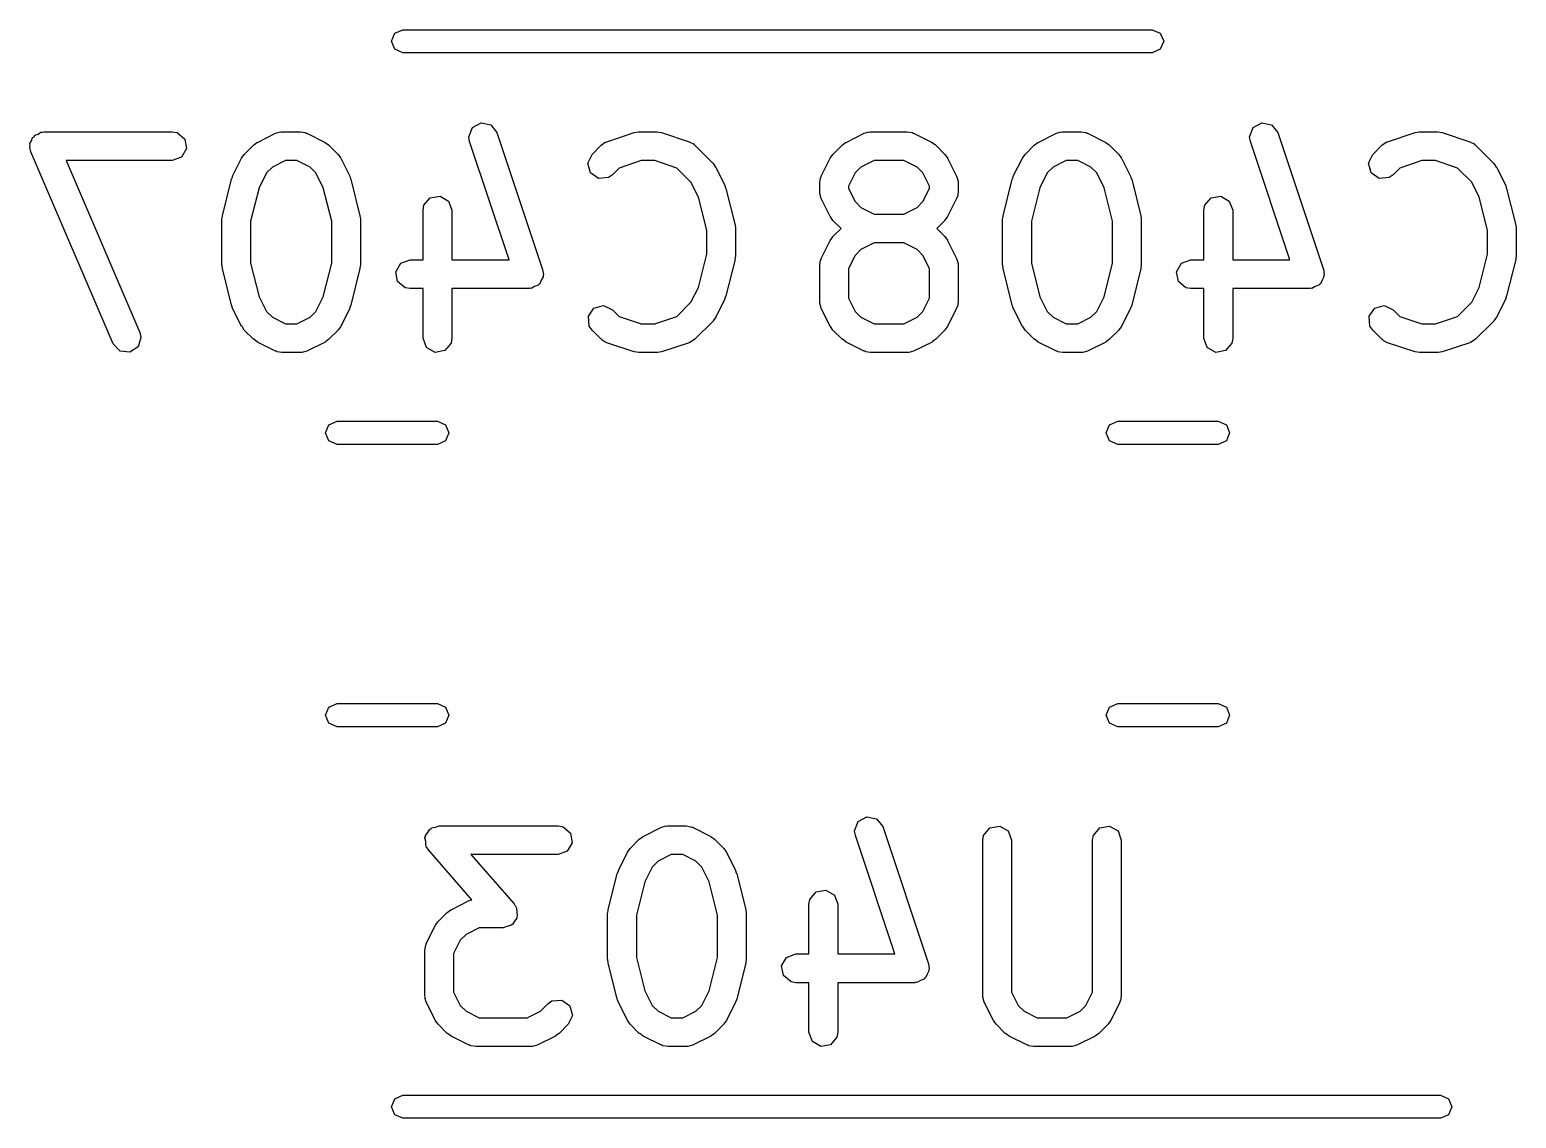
# Model space of a CAD drawing. Extents: x 64 to 231, y -147 to -43.
# Drawn here: x 177.72 to 185.46, y -106.47 to -100.8 of the extents above; entities that cross this region are included whole.
import ezdxf

# ---------------------------------------------------------------- set-up
doc = ezdxf.new("R2010")
doc.units = 0
doc.layers.add('BLACK', color=7, linetype='CONTINUOUS')

msp = doc.modelspace()

# ---------------------------------------------------------------- linework, layer by layer
at = {"layer": 'BLACK', "linetype": 'CONTINUOUS'}
for p, q in [((179.6, -100.858), (179.618, -100.816)), ((179.618, -100.816), (179.66, -100.798)), ((179.66, -100.798), (183.56, -100.798)), ((183.56, -100.798), (183.602, -100.816)), ((183.602, -100.816), (183.62, -100.858)), ((179.618, -100.9), (179.6, -100.858)), ((179.66, -100.918), (179.618, -100.9)), ((183.602, -100.9), (183.56, -100.918)), ((183.62, -100.858), (183.602, -100.9)), ((183.56, -100.918), (179.66, -100.918)), ((180.022, -101.307), (180.067, -101.283)), ((180.067, -101.283), (180.117, -101.293)), ((184.086, -101.307), (184.131, -101.283)), ((184.131, -101.283), (184.181, -101.293)), ((177.727, -101.376), (177.732, -101.359)), ((177.732, -101.359), (177.74, -101.355)), ((177.74, -101.355), (177.744, -101.347)), ((177.744, -101.347), (177.761, -101.341)), ((177.761, -101.341), (177.775, -101.331)), ((177.775, -101.331), (177.784, -101.332)), ((177.784, -101.332), (177.792, -101.329)), ((177.792, -101.329), (178.459, -101.329)), ((178.459, -101.329), (178.485, -101.334)), ((178.485, -101.334), (178.524, -101.367)), ((178.524, -101.367), (178.533, -101.417)), ((178.902, -101.385), (178.997, -101.337)), ((178.997, -101.337), (179.022, -101.33)), ((179.022, -101.33), (179.026, -101.331)), ((179.026, -101.331), (179.03, -101.329)), ((179.03, -101.329), (179.126, -101.329)), ((179.126, -101.329), (179.151, -101.334)), ((179.151, -101.334), (179.155, -101.337)), ((179.155, -101.337), (179.159, -101.337)), ((179.159, -101.337), (179.254, -101.385)), ((180.003, -101.355), (180.022, -101.307)), ((180.007, -101.38), (180.003, -101.355)), ((180.117, -101.293), (180.149, -101.333)), ((180.149, -101.333), (180.387, -102.047)), ((180.721, -101.381), (180.864, -101.333)), ((180.864, -101.333), (180.886, -101.33)), ((180.886, -101.33), (180.888, -101.329)), ((180.888, -101.329), (180.983, -101.329)), ((180.983, -101.329), (181.005, -101.333)), ((181.005, -101.333), (181.006, -101.333)), ((181.006, -101.333), (181.149, -101.381)), ((181.966, -101.385), (182.061, -101.337)), ((182.061, -101.337), (182.086, -101.33)), ((182.086, -101.33), (182.09, -101.331)), ((182.09, -101.331), (182.094, -101.329)), ((182.094, -101.329), (182.285, -101.329)), ((182.285, -101.329), (182.311, -101.334)), ((182.311, -101.334), (182.314, -101.337)), ((182.314, -101.337), (182.318, -101.337)), ((182.318, -101.337), (182.414, -101.385)), ((182.966, -101.385), (183.061, -101.337)), ((183.061, -101.337), (183.086, -101.33)), ((183.086, -101.33), (183.09, -101.331)), ((183.09, -101.331), (183.094, -101.329)), ((183.094, -101.329), (183.19, -101.329)), ((183.19, -101.329), (183.215, -101.334)), ((183.215, -101.334), (183.219, -101.337)), ((183.219, -101.337), (183.223, -101.337)), ((183.223, -101.337), (183.318, -101.385)), ((184.067, -101.355), (184.086, -101.307)), ((184.071, -101.38), (184.067, -101.355)), ((184.181, -101.293), (184.213, -101.333)), ((184.213, -101.333), (184.451, -102.047)), ((184.785, -101.381), (184.928, -101.333)), ((184.928, -101.333), (184.95, -101.33)), ((184.95, -101.33), (184.952, -101.329)), ((184.952, -101.329), (185.047, -101.329)), ((185.047, -101.329), (185.069, -101.333)), ((185.069, -101.333), (185.07, -101.333)), ((185.07, -101.333), (185.213, -101.381)), ((177.717, -101.409), (177.72, -101.4)), ((177.723, -101.434), (177.717, -101.409)), ((177.718, -101.391), (177.727, -101.376)), ((177.72, -101.4), (177.718, -101.391)), ((178.152, -102.434), (177.723, -101.434)), ((178.533, -101.417), (178.507, -101.462)), ((178.834, -101.447), (178.882, -101.399)), ((178.882, -101.399), (178.9, -101.386)), ((178.9, -101.386), (178.902, -101.385)), ((179.254, -101.385), (179.272, -101.398)), ((179.272, -101.398), (179.274, -101.399)), ((179.274, -101.399), (179.322, -101.447)), ((180.212, -101.996), (180.007, -101.38)), ((180.644, -101.447), (180.692, -101.399)), ((180.692, -101.399), (180.713, -101.384)), ((180.713, -101.384), (180.717, -101.384)), ((180.717, -101.384), (180.721, -101.381)), ((181.149, -101.381), (181.172, -101.393)), ((181.172, -101.393), (181.175, -101.397)), ((181.175, -101.397), (181.179, -101.399)), ((181.179, -101.399), (181.274, -101.494)), ((181.898, -101.447), (181.946, -101.399)), ((181.946, -101.399), (181.964, -101.386)), ((181.964, -101.386), (181.966, -101.385)), ((182.414, -101.385), (182.432, -101.398)), ((182.432, -101.398), (182.433, -101.399)), ((182.433, -101.399), (182.481, -101.447)), ((182.898, -101.447), (182.946, -101.399)), ((182.946, -101.399), (182.964, -101.386)), ((182.964, -101.386), (182.966, -101.385)), ((183.318, -101.385), (183.336, -101.398)), ((183.336, -101.398), (183.338, -101.399)), ((183.338, -101.399), (183.386, -101.447)), ((184.276, -101.996), (184.071, -101.38)), ((184.708, -101.447), (184.756, -101.399)), ((184.756, -101.399), (184.777, -101.384)), ((184.777, -101.384), (184.781, -101.384)), ((184.781, -101.384), (184.785, -101.381)), ((185.213, -101.381), (185.236, -101.393)), ((185.236, -101.393), (185.239, -101.397)), ((185.239, -101.397), (185.243, -101.399)), ((185.243, -101.399), (185.338, -101.494)), ((178.459, -101.479), (177.906, -101.479)), ((177.906, -101.479), (178.29, -102.375)), ((178.507, -101.462), (178.459, -101.479)), ((178.773, -101.561), (178.82, -101.466)), ((178.82, -101.466), (178.834, -101.448)), ((178.834, -101.448), (178.834, -101.447)), ((178.98, -101.514), (178.949, -101.544)), ((179.048, -101.479), (178.98, -101.514)), ((179.108, -101.479), (179.048, -101.479)), ((179.176, -101.514), (179.108, -101.479)), ((179.207, -101.544), (179.176, -101.514)), ((179.322, -101.447), (179.334, -101.465)), ((179.334, -101.465), (179.336, -101.466)), ((179.336, -101.466), (179.383, -101.561)), ((180.622, -101.493), (180.644, -101.447)), ((180.636, -101.543), (180.622, -101.493)), ((180.785, -101.518), (180.75, -101.553)), ((180.9, -101.479), (180.785, -101.518)), ((180.971, -101.479), (180.9, -101.479)), ((181.085, -101.518), (180.971, -101.479)), ((181.159, -101.592), (181.085, -101.518)), ((181.274, -101.494), (181.287, -101.513)), ((181.287, -101.513), (181.288, -101.514)), ((181.288, -101.514), (181.336, -101.609)), ((181.837, -101.561), (181.884, -101.466)), ((181.884, -101.466), (181.898, -101.448)), ((181.898, -101.448), (181.898, -101.447)), ((182.044, -101.514), (182.013, -101.544)), ((182.112, -101.479), (182.044, -101.514)), ((182.267, -101.479), (182.112, -101.479)), ((182.336, -101.514), (182.267, -101.479)), ((182.366, -101.544), (182.336, -101.514)), ((182.481, -101.447), (182.494, -101.465)), ((182.494, -101.465), (182.495, -101.466)), ((182.495, -101.466), (182.542, -101.561)), ((182.837, -101.561), (182.884, -101.466)), ((182.884, -101.466), (182.898, -101.448)), ((182.898, -101.448), (182.898, -101.447)), ((183.044, -101.514), (183.013, -101.544)), ((183.112, -101.479), (183.044, -101.514)), ((183.172, -101.479), (183.112, -101.479)), ((183.24, -101.514), (183.172, -101.479)), ((183.271, -101.544), (183.24, -101.514)), ((183.386, -101.447), (183.398, -101.465)), ((183.398, -101.465), (183.4, -101.466)), ((183.4, -101.466), (183.447, -101.561)), ((184.686, -101.493), (184.708, -101.447)), ((184.7, -101.543), (184.686, -101.493)), ((184.849, -101.518), (184.814, -101.553)), ((184.964, -101.479), (184.849, -101.518)), ((185.035, -101.479), (184.964, -101.479)), ((185.149, -101.518), (185.035, -101.479)), ((185.223, -101.592), (185.149, -101.518)), ((185.338, -101.494), (185.351, -101.513)), ((185.351, -101.513), (185.352, -101.514)), ((185.352, -101.514), (185.4, -101.609)), ((178.72, -101.767), (178.767, -101.577)), ((178.767, -101.577), (178.772, -101.565)), ((178.772, -101.565), (178.773, -101.561)), ((178.949, -101.544), (178.911, -101.621)), ((179.245, -101.621), (179.207, -101.544)), ((179.383, -101.561), (179.387, -101.574)), ((179.387, -101.574), (179.389, -101.577)), ((179.389, -101.577), (179.436, -101.767)), ((180.678, -101.572), (180.636, -101.543)), ((180.729, -101.568), (180.678, -101.572)), ((180.75, -101.553), (180.729, -101.568)), ((181.198, -101.669), (181.159, -101.592)), ((181.829, -101.595), (181.833, -101.569)), ((181.829, -101.642), (181.829, -101.595)), ((181.833, -101.569), (181.836, -101.566)), ((181.836, -101.566), (181.837, -101.561)), ((182.013, -101.544), (181.979, -101.613)), ((182.4, -101.613), (182.366, -101.544)), ((182.542, -101.561), (182.55, -101.586)), ((182.55, -101.586), (182.549, -101.591)), ((182.549, -101.591), (182.55, -101.595)), ((182.55, -101.595), (182.55, -101.642)), ((182.784, -101.767), (182.831, -101.577)), ((182.831, -101.577), (182.836, -101.565)), ((182.836, -101.565), (182.837, -101.561)), ((183.013, -101.544), (182.975, -101.621)), ((183.309, -101.621), (183.271, -101.544)), ((183.447, -101.561), (183.451, -101.574)), ((183.451, -101.574), (183.453, -101.577)), ((183.453, -101.577), (183.5, -101.767)), ((184.742, -101.572), (184.7, -101.543)), ((184.793, -101.568), (184.742, -101.572)), ((184.814, -101.553), (184.793, -101.568)), ((185.262, -101.669), (185.223, -101.592)), ((178.911, -101.621), (178.867, -101.795)), ((179.289, -101.795), (179.245, -101.621)), ((179.769, -101.712), (179.802, -101.673)), ((179.802, -101.673), (179.853, -101.664)), ((179.853, -101.664), (179.897, -101.69)), ((181.241, -101.842), (181.198, -101.669)), ((181.336, -101.609), (181.339, -101.621)), ((181.339, -101.621), (181.341, -101.624)), ((181.341, -101.624), (181.389, -101.815)), ((181.83, -101.647), (181.829, -101.642)), ((181.829, -101.651), (181.83, -101.647)), ((181.837, -101.676), (181.829, -101.651)), ((181.884, -101.771), (181.837, -101.676)), ((181.979, -101.613), (181.979, -101.625)), ((181.979, -101.625), (182.013, -101.693)), ((182.366, -101.693), (182.4, -101.625)), ((182.4, -101.625), (182.4, -101.613)), ((182.542, -101.676), (182.495, -101.771)), ((182.543, -101.672), (182.542, -101.676)), ((182.546, -101.668), (182.543, -101.672)), ((182.55, -101.642), (182.546, -101.668)), ((182.975, -101.621), (182.931, -101.795)), ((183.353, -101.795), (183.309, -101.621)), ((183.833, -101.712), (183.866, -101.673)), ((183.866, -101.673), (183.917, -101.664)), ((183.917, -101.664), (183.961, -101.69)), ((185.305, -101.842), (185.262, -101.669)), ((185.4, -101.609), (185.403, -101.621)), ((185.403, -101.621), (185.405, -101.624)), ((185.405, -101.624), (185.453, -101.815)), ((179.765, -101.738), (179.769, -101.712)), ((179.765, -101.996), (179.765, -101.738)), ((179.897, -101.69), (179.915, -101.738)), ((179.915, -101.738), (179.915, -101.996)), ((182.013, -101.693), (182.044, -101.724)), ((182.044, -101.724), (182.112, -101.758)), ((182.267, -101.758), (182.336, -101.724)), ((182.336, -101.724), (182.366, -101.693)), ((183.829, -101.738), (183.833, -101.712)), ((183.829, -101.996), (183.829, -101.738)), ((183.961, -101.69), (183.979, -101.738)), ((183.979, -101.738), (183.979, -101.996)), ((178.717, -101.785), (178.72, -101.771)), ((178.717, -102.023), (178.717, -101.785)), ((178.72, -101.771), (178.72, -101.767)), ((178.867, -101.795), (178.867, -102.014)), ((179.289, -102.014), (179.289, -101.795)), ((179.436, -101.767), (179.438, -101.782)), ((179.438, -101.782), (179.439, -101.785)), ((179.439, -101.785), (179.439, -102.023)), ((181.389, -101.815), (181.39, -101.83)), ((181.39, -101.83), (181.391, -101.833)), ((181.886, -101.772), (181.884, -101.771)), ((181.898, -101.791), (181.886, -101.772)), ((181.941, -101.833), (181.898, -101.791)), ((182.112, -101.758), (182.267, -101.758)), ((182.481, -101.791), (182.439, -101.833)), ((182.495, -101.771), (182.481, -101.789)), ((182.481, -101.789), (182.481, -101.791)), ((182.781, -101.785), (182.784, -101.771)), ((182.781, -102.023), (182.781, -101.785)), ((182.784, -101.771), (182.784, -101.767)), ((182.931, -101.795), (182.931, -102.014)), ((183.353, -102.014), (183.353, -101.795)), ((183.5, -101.767), (183.502, -101.782)), ((183.502, -101.782), (183.503, -101.785)), ((183.503, -101.785), (183.503, -102.023)), ((185.453, -101.815), (185.454, -101.83)), ((185.454, -101.83), (185.455, -101.833)), ((181.241, -101.967), (181.241, -101.842)), ((181.391, -101.833), (181.391, -101.976)), ((181.837, -101.99), (181.884, -101.895)), ((181.884, -101.895), (181.898, -101.877)), ((181.898, -101.875), (181.941, -101.833)), ((181.898, -101.877), (181.898, -101.875)), ((182.112, -101.908), (182.044, -101.942)), ((182.267, -101.908), (182.112, -101.908)), ((182.336, -101.942), (182.267, -101.908)), ((182.439, -101.833), (182.481, -101.875)), ((182.481, -101.875), (182.494, -101.894)), ((182.494, -101.894), (182.495, -101.895)), ((182.495, -101.895), (182.542, -101.99)), ((185.305, -101.967), (185.305, -101.842)), ((185.455, -101.833), (185.455, -101.976)), ((181.198, -102.14), (181.241, -101.967)), ((181.391, -101.976), (181.388, -101.991)), ((182.013, -101.973), (181.979, -102.041)), ((182.044, -101.942), (182.013, -101.973)), ((182.366, -101.973), (182.336, -101.942)), ((182.4, -102.041), (182.366, -101.973)), ((185.262, -102.14), (185.305, -101.967)), ((185.455, -101.976), (185.452, -101.991)), ((178.718, -102.027), (178.717, -102.023)), ((178.72, -102.042), (178.718, -102.027)), ((178.767, -102.232), (178.72, -102.042)), ((178.867, -102.014), (178.911, -102.188)), ((179.245, -102.188), (179.289, -102.014)), ((179.436, -102.042), (179.389, -102.232)), ((179.439, -102.023), (179.436, -102.038)), ((179.436, -102.038), (179.436, -102.042)), ((179.623, -102.058), (179.649, -102.014)), ((179.632, -102.109), (179.623, -102.058)), ((179.649, -102.014), (179.697, -101.996)), ((179.697, -101.996), (179.765, -101.996)), ((179.915, -101.996), (180.212, -101.996)), ((180.387, -102.047), (180.391, -102.073)), ((181.389, -101.994), (181.341, -102.184)), ((181.388, -101.991), (181.389, -101.994)), ((181.829, -102.023), (181.833, -101.998)), ((181.829, -102.214), (181.829, -102.023)), ((181.833, -101.998), (181.836, -101.994)), ((181.836, -101.994), (181.837, -101.99)), ((181.979, -102.041), (181.979, -102.196)), ((182.4, -102.196), (182.4, -102.041)), ((182.542, -101.99), (182.55, -102.015)), ((182.55, -102.015), (182.549, -102.019)), ((182.549, -102.019), (182.55, -102.023)), ((182.55, -102.023), (182.55, -102.214)), ((182.782, -102.027), (182.781, -102.023)), ((182.784, -102.042), (182.782, -102.027)), ((182.831, -102.232), (182.784, -102.042)), ((182.931, -102.014), (182.975, -102.188)), ((183.309, -102.188), (183.353, -102.014)), ((183.5, -102.042), (183.453, -102.232)), ((183.503, -102.023), (183.5, -102.038)), ((183.5, -102.038), (183.5, -102.042)), ((183.687, -102.058), (183.713, -102.014)), ((183.696, -102.109), (183.687, -102.058)), ((183.713, -102.014), (183.761, -101.996)), ((183.761, -101.996), (183.829, -101.996)), ((183.979, -101.996), (184.276, -101.996)), ((184.451, -102.047), (184.455, -102.073)), ((185.453, -101.994), (185.405, -102.184)), ((185.452, -101.991), (185.453, -101.994)), ((179.671, -102.142), (179.632, -102.109)), ((180.345, -102.135), (180.327, -102.145)), ((180.364, -102.128), (180.345, -102.135)), ((180.367, -102.124), (180.364, -102.128)), ((180.372, -102.121), (180.367, -102.124)), ((180.38, -102.102), (180.372, -102.121)), ((180.39, -102.084), (180.38, -102.102)), ((180.391, -102.073), (180.389, -102.078)), ((180.389, -102.078), (180.39, -102.084)), ((181.159, -102.217), (181.198, -102.14)), ((183.735, -102.142), (183.696, -102.109)), ((184.409, -102.135), (184.391, -102.145)), ((184.428, -102.128), (184.409, -102.135)), ((184.431, -102.124), (184.428, -102.128)), ((184.436, -102.121), (184.431, -102.124)), ((184.444, -102.102), (184.436, -102.121)), ((184.454, -102.084), (184.444, -102.102)), ((184.455, -102.073), (184.453, -102.078)), ((184.453, -102.078), (184.454, -102.084)), ((185.223, -102.217), (185.262, -102.14)), ((178.911, -102.188), (178.949, -102.265)), ((179.207, -102.265), (179.245, -102.188)), ((179.697, -102.146), (179.671, -102.142)), ((179.765, -102.146), (179.697, -102.146)), ((179.765, -102.404), (179.765, -102.146)), ((180.316, -102.146), (179.915, -102.146)), ((179.915, -102.146), (179.915, -102.404)), ((180.321, -102.144), (180.316, -102.146)), ((180.327, -102.145), (180.321, -102.144)), ((181.085, -102.291), (181.159, -102.217)), ((181.336, -102.2), (181.288, -102.295)), ((181.341, -102.184), (181.336, -102.196)), ((181.336, -102.196), (181.336, -102.2)), ((181.83, -102.218), (181.829, -102.214)), ((181.829, -102.222), (181.83, -102.218)), ((181.979, -102.196), (182.013, -102.265)), ((182.366, -102.265), (182.4, -102.196)), ((182.55, -102.214), (182.546, -102.24)), ((182.975, -102.188), (183.013, -102.265)), ((183.271, -102.265), (183.309, -102.188)), ((183.761, -102.146), (183.735, -102.142)), ((183.829, -102.146), (183.761, -102.146)), ((183.829, -102.404), (183.829, -102.146)), ((184.38, -102.146), (183.979, -102.146)), ((183.979, -102.146), (183.979, -102.404)), ((184.385, -102.144), (184.38, -102.146)), ((184.391, -102.145), (184.385, -102.144)), ((185.149, -102.291), (185.223, -102.217)), ((185.4, -102.2), (185.352, -102.295)), ((185.405, -102.184), (185.4, -102.196)), ((185.4, -102.196), (185.4, -102.2)), ((178.769, -102.235), (178.767, -102.232)), ((178.773, -102.247), (178.769, -102.235)), ((178.82, -102.343), (178.773, -102.247)), ((178.949, -102.265), (178.98, -102.295)), ((178.98, -102.295), (179.048, -102.329)), ((179.108, -102.329), (179.176, -102.295)), ((179.176, -102.295), (179.207, -102.265)), ((179.383, -102.247), (179.336, -102.343)), ((179.384, -102.244), (179.383, -102.247)), ((179.389, -102.232), (179.384, -102.244)), ((180.625, -102.29), (180.654, -102.248)), ((180.629, -102.341), (180.625, -102.29)), ((180.654, -102.248), (180.704, -102.234)), ((180.704, -102.234), (180.75, -102.256)), ((180.75, -102.256), (180.785, -102.291)), ((180.785, -102.291), (180.9, -102.329)), ((180.971, -102.329), (181.085, -102.291)), ((181.288, -102.295), (181.275, -102.313)), ((181.837, -102.247), (181.829, -102.222)), ((181.884, -102.343), (181.837, -102.247)), ((182.013, -102.265), (182.044, -102.295)), ((182.044, -102.295), (182.112, -102.329)), ((182.267, -102.329), (182.336, -102.295)), ((182.336, -102.295), (182.366, -102.265)), ((182.542, -102.247), (182.495, -102.343)), ((182.543, -102.243), (182.542, -102.247)), ((182.546, -102.24), (182.543, -102.243)), ((182.833, -102.235), (182.831, -102.232)), ((182.837, -102.247), (182.833, -102.235)), ((182.884, -102.343), (182.837, -102.247)), ((183.013, -102.265), (183.044, -102.295)), ((183.044, -102.295), (183.112, -102.329)), ((183.172, -102.329), (183.24, -102.295)), ((183.24, -102.295), (183.271, -102.265)), ((183.447, -102.247), (183.4, -102.343)), ((183.448, -102.244), (183.447, -102.247)), ((183.453, -102.232), (183.448, -102.244)), ((184.689, -102.29), (184.718, -102.248)), ((184.693, -102.341), (184.689, -102.29)), ((184.718, -102.248), (184.768, -102.234)), ((184.768, -102.234), (184.814, -102.256)), ((184.814, -102.256), (184.849, -102.291)), ((184.849, -102.291), (184.964, -102.329)), ((185.035, -102.329), (185.149, -102.291)), ((185.352, -102.295), (185.339, -102.313)), ((178.822, -102.344), (178.82, -102.343)), ((178.834, -102.362), (178.822, -102.344)), ((178.882, -102.41), (178.834, -102.362)), ((179.048, -102.329), (179.108, -102.329)), ((179.322, -102.362), (179.274, -102.41)), ((179.336, -102.343), (179.322, -102.361)), ((179.322, -102.361), (179.322, -102.362)), ((180.644, -102.362), (180.629, -102.341)), ((180.692, -102.41), (180.644, -102.362)), ((180.9, -102.329), (180.971, -102.329)), ((181.274, -102.315), (181.179, -102.41)), ((181.275, -102.313), (181.274, -102.315)), ((181.886, -102.344), (181.884, -102.343)), ((181.898, -102.362), (181.886, -102.344)), ((181.946, -102.41), (181.898, -102.362)), ((182.112, -102.329), (182.267, -102.329)), ((182.481, -102.362), (182.433, -102.41)), ((182.495, -102.343), (182.481, -102.361)), ((182.481, -102.361), (182.481, -102.362)), ((182.886, -102.344), (182.884, -102.343)), ((182.898, -102.362), (182.886, -102.344)), ((182.946, -102.41), (182.898, -102.362)), ((183.112, -102.329), (183.172, -102.329)), ((183.386, -102.362), (183.338, -102.41)), ((183.4, -102.343), (183.386, -102.361)), ((183.386, -102.361), (183.386, -102.362)), ((184.708, -102.362), (184.693, -102.341)), ((184.756, -102.41), (184.708, -102.362)), ((184.964, -102.329), (185.035, -102.329)), ((185.338, -102.315), (185.243, -102.41)), ((185.339, -102.313), (185.338, -102.315)), ((178.187, -102.471), (178.152, -102.434)), ((178.281, -102.449), (178.238, -102.477)), ((178.296, -102.4), (178.281, -102.449)), ((178.29, -102.375), (178.296, -102.4)), ((178.884, -102.41), (178.882, -102.41)), ((178.902, -102.424), (178.884, -102.41)), ((178.997, -102.471), (178.902, -102.424)), ((179.254, -102.424), (179.159, -102.471)), ((179.256, -102.423), (179.254, -102.424)), ((179.274, -102.41), (179.256, -102.423)), ((179.782, -102.453), (179.765, -102.404)), ((179.91, -102.43), (179.877, -102.469)), ((179.915, -102.404), (179.91, -102.43)), ((180.696, -102.412), (180.692, -102.41)), ((180.698, -102.416), (180.696, -102.412)), ((180.721, -102.428), (180.698, -102.416)), ((180.864, -102.476), (180.721, -102.428)), ((181.149, -102.428), (181.006, -102.476)), ((181.153, -102.425), (181.149, -102.428)), ((181.157, -102.425), (181.153, -102.425)), ((181.179, -102.41), (181.157, -102.425)), ((181.948, -102.41), (181.946, -102.41)), ((181.966, -102.424), (181.948, -102.41)), ((182.061, -102.471), (181.966, -102.424)), ((182.414, -102.424), (182.318, -102.471)), ((182.415, -102.423), (182.414, -102.424)), ((182.433, -102.41), (182.415, -102.423)), ((182.948, -102.41), (182.946, -102.41)), ((182.966, -102.424), (182.948, -102.41)), ((183.061, -102.471), (182.966, -102.424)), ((183.318, -102.424), (183.223, -102.471)), ((183.32, -102.423), (183.318, -102.424)), ((183.338, -102.41), (183.32, -102.423)), ((183.846, -102.453), (183.829, -102.404)), ((183.974, -102.43), (183.941, -102.469)), ((183.979, -102.404), (183.974, -102.43)), ((184.76, -102.412), (184.756, -102.41)), ((184.762, -102.416), (184.76, -102.412)), ((184.785, -102.428), (184.762, -102.416)), ((184.928, -102.476), (184.785, -102.428)), ((185.213, -102.428), (185.07, -102.476)), ((185.217, -102.425), (185.213, -102.428)), ((185.221, -102.425), (185.217, -102.425)), ((185.243, -102.41), (185.221, -102.425)), ((178.238, -102.477), (178.187, -102.471)), ((179.001, -102.472), (178.997, -102.471)), ((179.005, -102.475), (179.001, -102.472)), ((179.03, -102.479), (179.005, -102.475)), ((179.126, -102.479), (179.03, -102.479)), ((179.13, -102.478), (179.126, -102.479)), ((179.134, -102.479), (179.13, -102.478)), ((179.159, -102.471), (179.134, -102.479)), ((179.827, -102.478), (179.782, -102.453)), ((179.877, -102.469), (179.827, -102.478)), ((180.865, -102.475), (180.864, -102.476)), ((180.888, -102.479), (180.865, -102.475)), ((180.983, -102.479), (180.888, -102.479)), ((180.984, -102.479), (180.983, -102.479)), ((181.006, -102.476), (180.984, -102.479)), ((182.065, -102.472), (182.061, -102.471)), ((182.069, -102.475), (182.065, -102.472)), ((182.094, -102.479), (182.069, -102.475)), ((182.285, -102.479), (182.094, -102.479)), ((182.289, -102.478), (182.285, -102.479)), ((182.293, -102.479), (182.289, -102.478)), ((182.318, -102.471), (182.293, -102.479)), ((183.065, -102.472), (183.061, -102.471)), ((183.069, -102.475), (183.065, -102.472)), ((183.094, -102.479), (183.069, -102.475)), ((183.19, -102.479), (183.094, -102.479)), ((183.194, -102.478), (183.19, -102.479)), ((183.198, -102.479), (183.194, -102.478)), ((183.223, -102.471), (183.198, -102.479)), ((183.891, -102.478), (183.846, -102.453)), ((183.941, -102.469), (183.891, -102.478)), ((184.929, -102.475), (184.928, -102.476)), ((184.952, -102.479), (184.929, -102.475)), ((185.047, -102.479), (184.952, -102.479)), ((185.048, -102.479), (185.047, -102.479)), ((185.07, -102.476), (185.048, -102.479)), ((179.274, -102.855), (179.317, -102.837)), ((179.317, -102.837), (179.839, -102.837)), ((179.839, -102.837), (179.882, -102.855)), ((183.338, -102.855), (183.381, -102.837)), ((183.381, -102.837), (183.903, -102.837)), ((183.903, -102.837), (183.946, -102.855)), ((179.257, -102.897), (179.274, -102.855)), ((179.274, -102.939), (179.257, -102.897)), ((179.882, -102.855), (179.899, -102.897)), ((179.899, -102.897), (179.882, -102.939)), ((183.321, -102.897), (183.338, -102.855)), ((183.338, -102.939), (183.321, -102.897)), ((183.946, -102.855), (183.963, -102.897)), ((183.963, -102.897), (183.946, -102.939)), ((179.317, -102.957), (179.274, -102.939)), ((179.839, -102.957), (179.317, -102.957)), ((179.882, -102.939), (179.839, -102.957)), ((183.381, -102.957), (183.338, -102.939)), ((183.903, -102.957), (183.381, -102.957)), ((183.946, -102.939), (183.903, -102.957)), ((179.274, -104.325), (179.317, -104.307)), ((179.317, -104.307), (179.839, -104.307)), ((179.839, -104.307), (179.882, -104.325)), ((183.338, -104.325), (183.381, -104.307)), ((183.381, -104.307), (183.903, -104.307)), ((183.903, -104.307), (183.946, -104.325)), ((179.257, -104.367), (179.274, -104.325)), ((179.274, -104.409), (179.257, -104.367)), ((179.882, -104.325), (179.899, -104.367)), ((179.899, -104.367), (179.882, -104.409)), ((183.321, -104.367), (183.338, -104.325)), ((183.338, -104.409), (183.321, -104.367)), ((183.946, -104.325), (183.963, -104.367)), ((183.963, -104.367), (183.946, -104.409)), ((179.317, -104.427), (179.274, -104.409)), ((179.839, -104.427), (179.317, -104.427)), ((179.882, -104.409), (179.839, -104.427)), ((183.381, -104.427), (183.338, -104.409)), ((183.903, -104.427), (183.381, -104.427)), ((183.946, -104.409), (183.903, -104.427)), ((182.011, -104.969), (182.03, -104.921)), ((182.03, -104.921), (182.075, -104.897)), ((182.075, -104.897), (182.125, -104.907)), ((182.125, -104.907), (182.157, -104.947)), ((179.774, -105.005), (179.777, -105)), ((179.777, -104.994), (179.79, -104.978)), ((179.777, -105), (179.777, -104.994)), ((179.79, -104.978), (179.8, -104.961)), ((179.8, -104.961), (179.806, -104.959)), ((179.806, -104.959), (179.809, -104.954)), ((179.809, -104.954), (179.829, -104.95)), ((179.829, -104.95), (179.848, -104.943)), ((179.848, -104.943), (180.467, -104.943)), ((180.467, -104.943), (180.493, -104.948)), ((180.493, -104.948), (180.532, -104.981)), ((180.532, -104.981), (180.541, -105.031)), ((180.89, -105.013), (180.909, -105)), ((180.909, -105), (180.91, -104.999)), ((180.91, -104.999), (181.005, -104.951)), ((181.005, -104.951), (181.03, -104.944)), ((181.03, -104.944), (181.034, -104.945)), ((181.034, -104.945), (181.039, -104.943)), ((181.039, -104.943), (181.134, -104.943)), ((181.134, -104.943), (181.159, -104.948)), ((181.159, -104.948), (181.163, -104.951)), ((181.163, -104.951), (181.167, -104.951)), ((181.167, -104.951), (181.263, -104.999)), ((181.263, -104.999), (181.281, -105.012)), ((182.015, -104.994), (182.011, -104.969)), ((182.22, -105.61), (182.015, -104.994)), ((182.157, -104.947), (182.395, -105.661)), ((182.678, -105.018), (182.682, -104.993)), ((182.682, -104.993), (182.715, -104.953)), ((182.715, -104.953), (182.766, -104.945)), ((182.766, -104.945), (182.81, -104.97)), ((182.81, -104.97), (182.828, -105.018)), ((183.249, -105.018), (183.254, -104.993)), ((183.254, -104.993), (183.287, -104.953)), ((183.287, -104.953), (183.337, -104.945)), ((183.337, -104.945), (183.382, -104.97)), ((183.382, -104.97), (183.399, -105.018)), ((179.778, -105.025), (179.774, -105.005)), ((179.778, -105.045), (179.778, -105.025)), ((179.783, -105.053), (179.778, -105.045)), ((179.783, -105.056), (179.783, -105.053)), ((179.786, -105.058), (179.783, -105.056)), ((179.792, -105.068), (179.786, -105.058)), ((180.019, -105.328), (179.792, -105.068)), ((180.515, -105.076), (180.467, -105.093)), ((180.541, -105.031), (180.515, -105.076)), ((180.781, -105.175), (180.829, -105.08)), ((180.829, -105.08), (180.842, -105.062)), ((180.842, -105.062), (180.843, -105.061)), ((180.843, -105.061), (180.89, -105.013)), ((181.281, -105.012), (181.282, -105.013)), ((181.282, -105.013), (181.33, -105.061)), ((181.33, -105.061), (181.343, -105.079)), ((181.343, -105.079), (181.344, -105.08)), ((181.344, -105.08), (181.391, -105.175)), ((182.678, -105.828), (182.678, -105.018)), ((182.828, -105.018), (182.828, -105.81)), ((183.249, -105.81), (183.249, -105.018)), ((183.399, -105.018), (183.399, -105.828)), ((180.467, -105.093), (180.013, -105.093)), ((180.013, -105.093), (180.238, -105.35)), ((180.957, -105.158), (180.919, -105.235)), ((180.988, -105.128), (180.957, -105.158)), ((181.056, -105.093), (180.988, -105.128)), ((181.116, -105.093), (181.056, -105.093)), ((181.185, -105.128), (181.116, -105.093)), ((181.215, -105.158), (181.185, -105.128)), ((181.254, -105.235), (181.215, -105.158)), ((180.728, -105.381), (180.775, -105.191)), ((180.775, -105.191), (180.781, -105.179)), ((180.781, -105.179), (180.781, -105.175)), ((180.919, -105.235), (180.875, -105.409)), ((181.297, -105.409), (181.254, -105.235)), ((181.391, -105.175), (181.395, -105.188)), ((181.395, -105.188), (181.397, -105.191)), ((181.397, -105.191), (181.445, -105.381)), ((181.778, -105.326), (181.811, -105.287)), ((181.811, -105.287), (181.861, -105.278)), ((181.861, -105.278), (181.906, -105.304)), ((181.906, -105.304), (181.923, -105.352)), ((179.89, -105.394), (179.909, -105.381)), ((179.909, -105.381), (179.91, -105.38)), ((179.91, -105.38), (180.005, -105.332)), ((180.005, -105.332), (180.019, -105.328)), ((180.238, -105.35), (180.244, -105.36)), ((180.244, -105.36), (180.246, -105.362)), ((180.246, -105.362), (180.247, -105.365)), ((180.247, -105.365), (180.251, -105.372)), ((180.251, -105.372), (180.252, -105.392)), ((180.725, -105.399), (180.728, -105.385)), ((180.728, -105.385), (180.728, -105.381)), ((181.445, -105.381), (181.446, -105.396)), ((181.773, -105.352), (181.778, -105.326)), ((181.773, -105.61), (181.773, -105.352)), ((181.923, -105.352), (181.923, -105.61)), ((179.781, -105.556), (179.829, -105.461)), ((179.829, -105.461), (179.842, -105.443)), ((179.842, -105.443), (179.843, -105.442)), ((179.843, -105.442), (179.89, -105.394)), ((180.2, -105.467), (180.181, -105.474)), ((180.22, -105.463), (180.2, -105.467)), ((180.224, -105.459), (180.22, -105.463)), ((180.23, -105.457), (180.224, -105.459)), ((180.24, -105.439), (180.23, -105.457)), ((180.252, -105.424), (180.24, -105.439)), ((180.252, -105.392), (180.255, -105.412)), ((180.255, -105.412), (180.252, -105.418)), ((180.252, -105.418), (180.252, -105.424)), ((180.725, -105.637), (180.725, -105.399)), ((180.875, -105.409), (180.875, -105.628)), ((181.297, -105.628), (181.297, -105.409)), ((181.446, -105.396), (181.447, -105.399)), ((181.447, -105.399), (181.447, -105.637)), ((179.957, -105.539), (179.923, -105.608)), ((179.988, -105.509), (179.957, -105.539)), ((180.056, -105.474), (179.988, -105.509)), ((180.181, -105.474), (180.056, -105.474)), ((179.773, -105.59), (179.778, -105.564)), ((179.773, -105.828), (179.773, -105.59)), ((179.778, -105.564), (179.78, -105.561)), ((179.78, -105.561), (179.781, -105.556)), ((179.923, -105.608), (179.923, -105.81)), ((181.657, -105.628), (181.705, -105.61)), ((181.705, -105.61), (181.773, -105.61)), ((181.923, -105.61), (182.22, -105.61)), ((180.727, -105.641), (180.725, -105.637)), ((180.728, -105.656), (180.727, -105.641)), ((180.775, -105.846), (180.728, -105.656)), ((180.875, -105.628), (180.919, -105.802)), ((181.254, -105.802), (181.297, -105.628)), ((181.445, -105.656), (181.397, -105.846)), ((181.447, -105.637), (181.444, -105.652)), ((181.444, -105.652), (181.445, -105.656)), ((181.631, -105.672), (181.657, -105.628)), ((181.64, -105.723), (181.631, -105.672)), ((182.398, -105.698), (182.388, -105.716)), ((182.395, -105.661), (182.399, -105.687)), ((182.399, -105.687), (182.397, -105.692)), ((182.397, -105.692), (182.398, -105.698)), ((181.68, -105.756), (181.64, -105.723)), ((181.705, -105.76), (181.68, -105.756)), ((181.773, -105.76), (181.705, -105.76)), ((181.773, -106.018), (181.773, -105.76)), ((182.324, -105.76), (181.923, -105.76)), ((181.923, -105.76), (181.923, -106.018)), ((182.33, -105.758), (182.324, -105.76)), ((182.335, -105.759), (182.33, -105.758)), ((182.353, -105.749), (182.335, -105.759)), ((182.372, -105.742), (182.353, -105.749)), ((182.375, -105.738), (182.372, -105.742)), ((182.38, -105.735), (182.375, -105.738)), ((182.388, -105.716), (182.38, -105.735)), ((179.775, -105.832), (179.773, -105.828)), ((179.774, -105.836), (179.775, -105.832)), ((179.781, -105.861), (179.774, -105.836)), ((179.923, -105.81), (179.957, -105.879)), ((180.414, -105.87), (180.435, -105.855)), ((180.435, -105.855), (180.487, -105.851)), ((180.487, -105.851), (180.529, -105.88)), ((180.777, -105.849), (180.775, -105.846)), ((180.781, -105.861), (180.777, -105.849)), ((180.919, -105.802), (180.957, -105.879)), ((181.215, -105.879), (181.254, -105.802)), ((181.397, -105.846), (181.392, -105.858)), ((182.679, -105.832), (182.678, -105.828)), ((182.678, -105.836), (182.679, -105.832)), ((182.686, -105.861), (182.678, -105.836)), ((182.828, -105.81), (182.862, -105.879)), ((183.215, -105.879), (183.249, -105.81)), ((183.395, -105.854), (183.392, -105.857)), ((183.399, -105.828), (183.395, -105.854)), ((179.829, -105.957), (179.781, -105.861)), ((179.957, -105.879), (179.988, -105.909)), ((179.988, -105.909), (180.056, -105.943)), ((180.307, -105.943), (180.375, -105.909)), ((180.375, -105.909), (180.414, -105.87)), ((180.542, -105.93), (180.52, -105.976)), ((180.529, -105.88), (180.542, -105.93)), ((180.829, -105.957), (180.781, -105.861)), ((180.957, -105.879), (180.988, -105.909)), ((180.988, -105.909), (181.056, -105.943)), ((181.116, -105.943), (181.185, -105.909)), ((181.185, -105.909), (181.215, -105.879)), ((181.391, -105.861), (181.344, -105.957)), ((181.392, -105.858), (181.391, -105.861)), ((182.733, -105.957), (182.686, -105.861)), ((182.862, -105.879), (182.893, -105.909)), ((182.893, -105.909), (182.961, -105.943)), ((183.116, -105.943), (183.185, -105.909)), ((183.185, -105.909), (183.215, -105.879)), ((183.391, -105.861), (183.344, -105.957)), ((183.392, -105.857), (183.391, -105.861)), ((179.83, -105.958), (179.829, -105.957)), ((179.843, -105.976), (179.83, -105.958)), ((179.89, -106.024), (179.843, -105.976)), ((180.056, -105.943), (180.307, -105.943)), ((180.52, -105.976), (180.473, -106.024)), ((180.83, -105.958), (180.829, -105.957)), ((180.843, -105.976), (180.83, -105.958)), ((180.89, -106.024), (180.843, -105.976)), ((181.056, -105.943), (181.116, -105.943)), ((181.33, -105.976), (181.282, -106.024)), ((181.344, -105.957), (181.33, -105.975)), ((181.33, -105.975), (181.33, -105.976)), ((182.735, -105.958), (182.733, -105.957)), ((182.747, -105.976), (182.735, -105.958)), ((182.795, -106.024), (182.747, -105.976)), ((182.961, -105.943), (183.116, -105.943)), ((183.33, -105.976), (183.282, -106.024)), ((183.344, -105.957), (183.33, -105.975)), ((183.33, -105.975), (183.33, -105.976)), ((179.892, -106.024), (179.89, -106.024)), ((179.91, -106.038), (179.892, -106.024)), ((180.005, -106.085), (179.91, -106.038)), ((180.009, -106.086), (180.005, -106.085)), ((180.013, -106.089), (180.009, -106.086)), ((180.358, -106.085), (180.333, -106.093)), ((180.453, -106.038), (180.358, -106.085)), ((180.454, -106.037), (180.453, -106.038)), ((180.473, -106.024), (180.454, -106.037)), ((180.892, -106.024), (180.89, -106.024)), ((180.91, -106.038), (180.892, -106.024)), ((181.005, -106.085), (180.91, -106.038)), ((181.009, -106.086), (181.005, -106.085)), ((181.013, -106.089), (181.009, -106.086)), ((181.167, -106.085), (181.142, -106.093)), ((181.263, -106.038), (181.167, -106.085)), ((181.264, -106.037), (181.263, -106.038)), ((181.282, -106.024), (181.264, -106.037)), ((181.791, -106.067), (181.773, -106.018)), ((181.835, -106.092), (181.791, -106.067)), ((181.886, -106.083), (181.835, -106.092)), ((181.919, -106.044), (181.886, -106.083)), ((181.923, -106.018), (181.919, -106.044)), ((182.797, -106.024), (182.795, -106.024)), ((182.815, -106.038), (182.797, -106.024)), ((182.91, -106.085), (182.815, -106.038)), ((182.914, -106.086), (182.91, -106.085)), ((182.918, -106.089), (182.914, -106.086)), ((183.167, -106.085), (183.142, -106.093)), ((183.263, -106.038), (183.167, -106.085)), ((183.264, -106.037), (183.263, -106.038)), ((183.282, -106.024), (183.264, -106.037)), ((180.039, -106.093), (180.013, -106.089)), ((180.324, -106.093), (180.039, -106.093)), ((180.328, -106.092), (180.324, -106.093)), ((180.333, -106.093), (180.328, -106.092)), ((181.039, -106.093), (181.013, -106.089)), ((181.134, -106.093), (181.039, -106.093)), ((181.138, -106.092), (181.134, -106.093)), ((181.142, -106.093), (181.138, -106.092)), ((182.943, -106.093), (182.918, -106.089)), ((183.134, -106.093), (182.943, -106.093)), ((183.138, -106.092), (183.134, -106.093)), ((183.142, -106.093), (183.138, -106.092)), ((179.6, -106.406), (179.618, -106.364)), ((179.618, -106.364), (179.66, -106.346)), ((179.66, -106.346), (185.06, -106.346)), ((185.06, -106.346), (185.102, -106.364)), ((185.102, -106.364), (185.12, -106.406)), ((179.618, -106.448), (179.6, -106.406)), ((179.66, -106.466), (179.618, -106.448)), ((185.06, -106.466), (179.66, -106.466)), ((185.102, -106.448), (185.06, -106.466)), ((185.12, -106.406), (185.102, -106.448))]:
    msp.add_line(p, q, dxfattribs=at)

doc.saveas('drawing.dxf')
